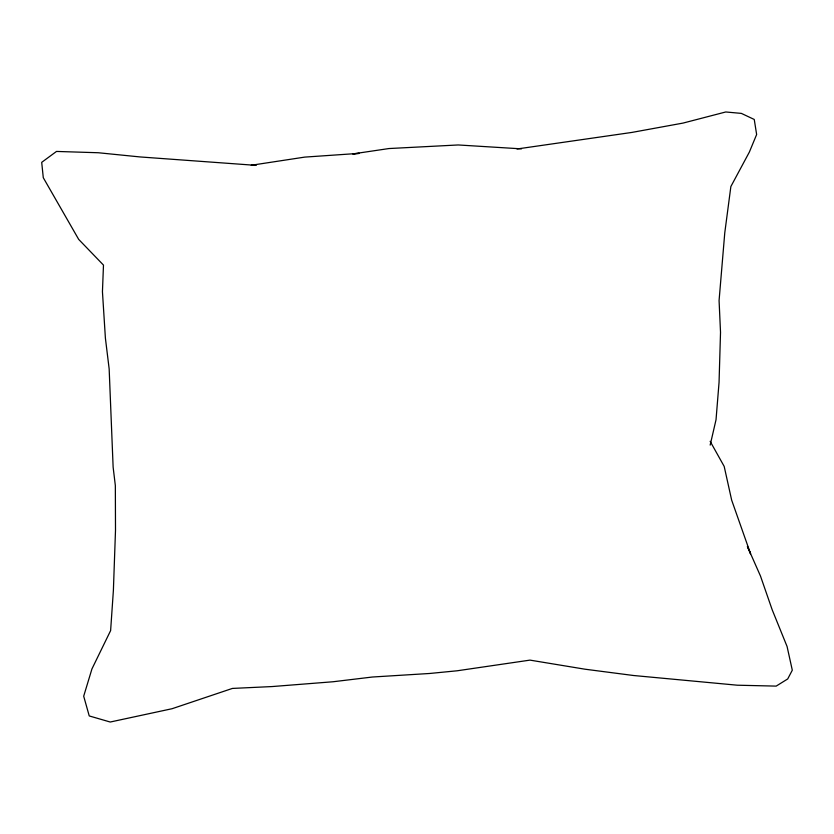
<?xml version="1.0" encoding="UTF-8"?>
<svg xmlns="http://www.w3.org/2000/svg" width="834" height="834" viewBox="0 0 834 834"><rect width="100%" height="100%" fill="white"/><g stroke="black" fill="none" stroke-linecap="round" stroke-linejoin="round"><path stroke-width="1.25" d="M710.172 445.095L716.031 419.721L719.054 382.347L720.524 332.307L719.075 300.542L724.767 232.884L730.865 186.535L749.359 152.08L756.636 134.514L754.249 119.46L741.363 113.393L725.747 111.975L683.067 123.078L631.87 132.429L516.986 148.984M359.037 153.466L352.782 153.915L388.946 148.546L458.22 144.96L521.479 148.859M359.308 153.352L304.744 157.105L251.253 165.268L255.016 165.393M256.236 165.382L140.06 156.938L98.329 152.747L56.504 151.434L41.7 162.338L43.285 177.705L78.698 239.4L103.479 265.097L102.446 291.702L105.397 338.124L109.16 368.93L113.132 467.165L115.342 485.555L115.499 530.372L113.393 590.336L110.62 630.598L91.948 668.91L83.692 696.202L89.238 715.937L110.224 722.025L172.044 708.723L232.415 688.425L272.124 686.559L332.964 681.764L372.381 677.02L429.698 673.476L457.157 670.786L529.986 660.121L585.061 669.212L633.475 675.498L737.287 685.204L776.173 686.111L787.713 678.949L792.3 670.192L787.077 646.506L772.18 609.758L760.483 576.044L747.441 546.531M710.151 441.322L724.183 466.404L731.658 500.119L750.569 553.797L747.441 546.687"/></g></svg>
